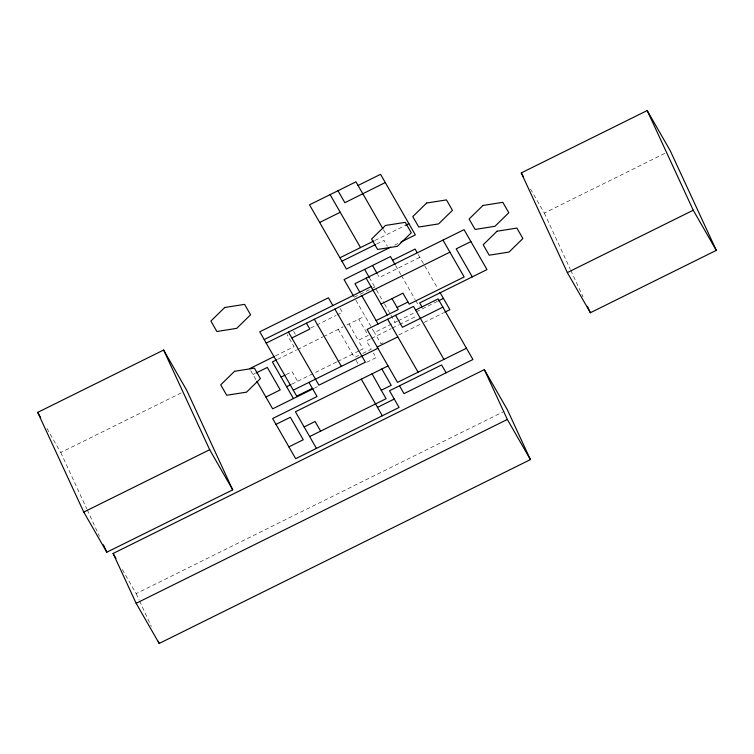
<?xml version="1.0" encoding="UTF-8"?>
<svg xmlns="http://www.w3.org/2000/svg" width="754" height="754" viewBox="0 0 754 754"><rect width="100%" height="100%" fill="white"/><g stroke="black" fill="none" stroke-linecap="round" stroke-linejoin="round"><path stroke-width="0.57" stroke-dasharray="3.77 2.83" d="M419.827 257.303L379.413 277.463L377.688 274.465M374.992 240.422L405.746 225.192M376.661 244.004L384.022 240.356L387.396 246.238M394.71 245.135L397.81 243.599M354.192 297.227L370.657 289.074M371.694 288.556L374.776 287.029M310.695 328.009L336.02 315.464M337.076 314.936L342.354 312.326L338.904 306.322M46.918 428.451L60.754 452.541L181.422 392.777M530.496 188.971L544.331 213.062L665 153.298M275.436 355.897L294.032 346.689L287.086 334.578M277.623 359.347L296.548 349.979M297.491 349.517L322.797 336.981M323.626 336.567L343.164 326.897M346.944 325.021L365.021 316.067M252.958 374.54L255.012 373.532M286.096 374.634L292.081 371.665L297.604 381.298M349.045 323.984L358.216 340.403L368.188 335.473L358.81 319.149M355.935 300.252L374.474 332.542L397.452 321.157M398.159 320.808L415.218 312.363M416.265 311.845L437.282 301.43M370.478 338.923L366.463 340.912L371.232 349.215L362.844 353.372M371.486 338.433L391.222 328.65M392.269 328.131L398.583 325.012M399.629 324.484L416.462 316.152M291.855 384.144L336.812 361.873M337.717 361.43L359.234 350.78M360.195 350.299L363.079 348.866L358.216 340.403M383.051 342.768L380.949 343.815L374.474 332.542M398.847 334.946L420.958 323.994M424.097 322.439L443.701 312.731M355.511 357L358.65 355.445M314.333 388.197L317.472 386.651M366.632 362.297L376.067 357.632L373.381 352.957M122.337 569.524L136.163 593.615L504.209 411.345M418.253 254.56L437.669 288.367M383.494 229.791L386.368 234.786M395.652 265.568L400.817 274.56M401.392 275.559L415.171 299.545M415.737 300.544L419.186 306.548M369.319 277.529L376.34 289.753M376.519 290.054L384.05 303.174M384.531 304.013L390.374 314.201M390.958 315.219L395.058 322.344M338.263 329.319L354.455 357.519M356.067 360.327L359.29 365.935M293.617 331.317L295.342 334.324M250.724 370.648L256.332 380.412M544.331 213.062L570.297 269.253M570.787 270.318L583.031 296.831M136.163 593.615L139.104 599.977M139.594 601.032L151.356 626.48M60.754 452.541L86.719 508.743M87.21 509.798L99.462 536.311"/><path stroke-width="1.13" d="M385.285 182.553L344.87 202.703L337.99 190.715M442.862 307.142L402.438 327.293L395.558 315.313M358.046 185.475L380.563 174.315L415.35 234.909L400.902 242.062M319.658 222.468L340.233 212.279M382.919 228.792L355.954 181.827L309.517 204.815L339.931 257.783L373.956 240.931M405.746 225.192L408.885 223.636M339.931 257.783L341.958 261.186L375.605 244.522M37.7 412.391L163.618 350.035L186.672 390.186L232.722 489.855L106.804 552.22L83.76 512.07L37.7 412.391L40.584 417.414M521.278 172.911L647.196 110.555L670.24 150.696L716.3 250.375L590.382 312.731L567.328 272.58L521.278 172.911L523.578 176.926M390.581 247.18L346.406 269.055L341.958 261.186M392.589 260.224L415.105 249.074L417.207 252.731M332.872 305.549L328.414 297.783L259.762 331.788L264.22 339.545L371.015 286.652M470.901 241.572L456.208 248.858L472.287 276.869M264.22 339.545L266.181 343.108L449.921 252.166M291.845 337.971L309.819 329.064L306.435 323.174M249.602 368.697L274.399 356.406M381.015 304.069L402.956 293.202L409.233 304.145L464.153 276.954L442.984 240.092M276.595 359.856L272.401 361.939L293.419 398.555M256.04 373.023L267.321 367.434L280.234 389.912L265.87 397.019M397.075 307.425L408.008 302.005M376.105 320.554L398.3 309.555L392.023 298.622M415.614 310.064L438.131 298.914L472.928 359.507L403.974 393.645L399.526 385.784M281.101 377.104L285.097 375.124M438.197 300.978L443.427 298.396M286.633 386.727L290.818 384.663M444.737 312.222L449.893 309.668L439.968 292.382M377.226 347.057L397.801 336.868M266.181 343.108L293.278 390.157L377.905 348.254M312.401 388.404L296.727 396.161L293.278 390.157M313.287 388.715L272.656 408.838L256.888 381.383M83.76 512.07L209.669 449.714L232.722 489.855M567.328 272.58L693.246 210.225L716.3 250.375M388.046 365.907L295.427 411.778L316.454 448.394M275.992 424.379L290.356 417.264L303.259 439.742L288.895 446.858M304.135 426.943L315.106 421.505L320.629 431.128M372.071 373.814L381.251 390.242L391.213 385.313L381.835 368.979M466.453 348.235L397.499 382.372L367.085 329.413L413.522 306.416L443.936 359.385M309.658 436.566L386.105 398.706L381.251 390.242M377.49 407.358L394.257 399.054M113.109 553.464L484.322 369.63L507.376 409.771L530.401 459.61L159.198 643.445L136.144 603.304L113.109 553.464L115.993 558.478M136.144 603.304L507.348 419.46L530.401 459.61M421.948 306.925L419.658 302.938L486.99 269.593L464.059 229.659L354.946 283.692L359.828 292.194M395.077 264.569L390.497 256.577L344.06 279.574L353.635 296.247M446.095 372.787L441.59 364.955L389.498 390.751L399.092 407.462L295.681 458.677L272.628 418.527L317.066 396.529L308.952 382.401M372.533 265.474L377.123 273.466M330.101 194.626L360.516 247.595M364.644 269.385L369.319 277.529M366.133 278.151L387.292 315.012M387.669 319.215L418.084 372.184M361.873 295.775L378.074 323.975M334.899 309.074L365.379 362.165L318.942 385.162L288.462 332.071M361.289 379.158L382.316 415.774M314.333 319.262L341.373 366.34M647.196 110.555L693.246 210.225M587.441 306.369L590.382 312.731M484.322 369.63L507.348 419.46M163.618 350.035L209.669 449.714M158.217 641.324L159.198 643.445M103.383 544.793L106.804 552.22M224.739 307.5L210.884 321.063L216.879 331.487L236.718 328.358L250.573 314.804L244.588 304.371L224.739 307.5M234.579 371.279L220.724 384.842L226.709 395.266L246.558 392.137L260.413 378.574L254.428 368.15L234.579 371.279M385.445 225.465L371.59 239.027L377.575 249.451L397.424 246.322L411.279 232.769L405.294 222.336L385.445 225.465M426.623 203.033L412.768 216.596L418.753 227.02L438.602 223.891L452.457 210.338L446.472 199.904L426.623 203.033M482.956 205.456L469.101 219.018L475.086 229.442L494.935 226.313L508.79 212.751L502.805 202.326L482.956 205.456M497.056 231.205L483.201 244.767L489.195 255.191L509.035 252.062L522.89 238.509L516.905 228.076L497.056 231.205"/></g></svg>
